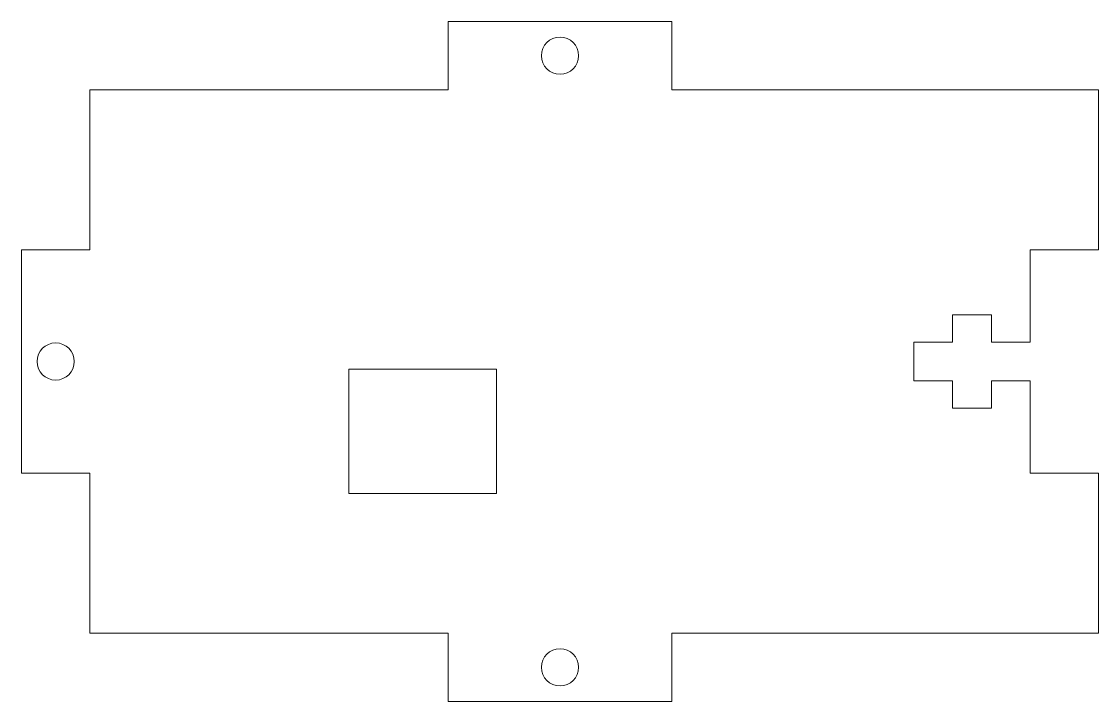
# Model space of a CAD drawing. Header units: inches. Extents: x -0.22 to 3.25, y -0.22 to 1.97.
import ezdxf

# ---------------------------------------------------------------- set-up
doc = ezdxf.new("R2010")
doc.units = ezdxf.units.IN
doc.header["$MEASUREMENT"] = 0

msp = doc.modelspace()

# ---------------------------------------------------------------- linework, layer by layer
at = {"color": 7, "linetype": 'Continuous', "lineweight": 15}
for p, q in [((1.155, 1.97), (1.155, 1.75)), ((1.875, 1.97), (1.155, 1.97)), ((1.875, 1.75), (1.875, 1.97)), ((0, 1.75), (0, 1.235)), ((1.155, 1.75), (0, 1.75)), ((3.25, 1.75), (1.875, 1.75)), ((3.25, 1.235), (3.25, 1.75)), ((-0.22, 1.235), (-0.22, 0.515)), ((0, 1.235), (-0.22, 1.235)), ((3.25, 1.235), (3.03, 1.235)), ((3.03, 1.235), (3.03, 0.9375)), ((2.905, 1.025), (2.78, 1.025)), ((2.78, 1.025), (2.78, 0.9375)), ((2.905, 0.9375), (2.905, 1.025)), ((2.78, 0.9375), (2.655, 0.9375)), ((2.655, 0.9375), (2.655, 0.8125)), ((3.03, 0.9375), (2.905, 0.9375)), ((1.31, 0.85), (0.835, 0.85)), ((0.835, 0.85), (0.835, 0.45)), ((1.31, 0.45), (1.31, 0.85)), ((2.655, 0.8125), (2.78, 0.8125)), ((2.78, 0.8125), (2.78, 0.725)), ((2.905, 0.725), (2.905, 0.8125)), ((2.905, 0.8125), (3.03, 0.8125)), ((3.03, 0.8125), (3.03, 0.515)), ((2.78, 0.725), (2.905, 0.725)), ((-0.22, 0.515), (0, 0.515)), ((0, 0.515), (0, 0)), ((3.03, 0.515), (3.25, 0.515)), ((3.25, 0), (3.25, 0.515)), ((0.835, 0.45), (1.31, 0.45)), ((0, 0), (1.155, 0)), ((1.155, 0), (1.155, -0.22)), ((1.875, 0), (3.25, 0)), ((1.875, -0.22), (1.875, 0)), ((1.155, -0.22), (1.875, -0.22))]:
    msp.add_line(p, q, dxfattribs=at)
for centre in [(1.515, 1.86), (-0.11, 0.875), (1.515, -0.11)]:
    msp.add_circle(centre, 0.06, dxfattribs=at)

doc.saveas('drawing.dxf')
